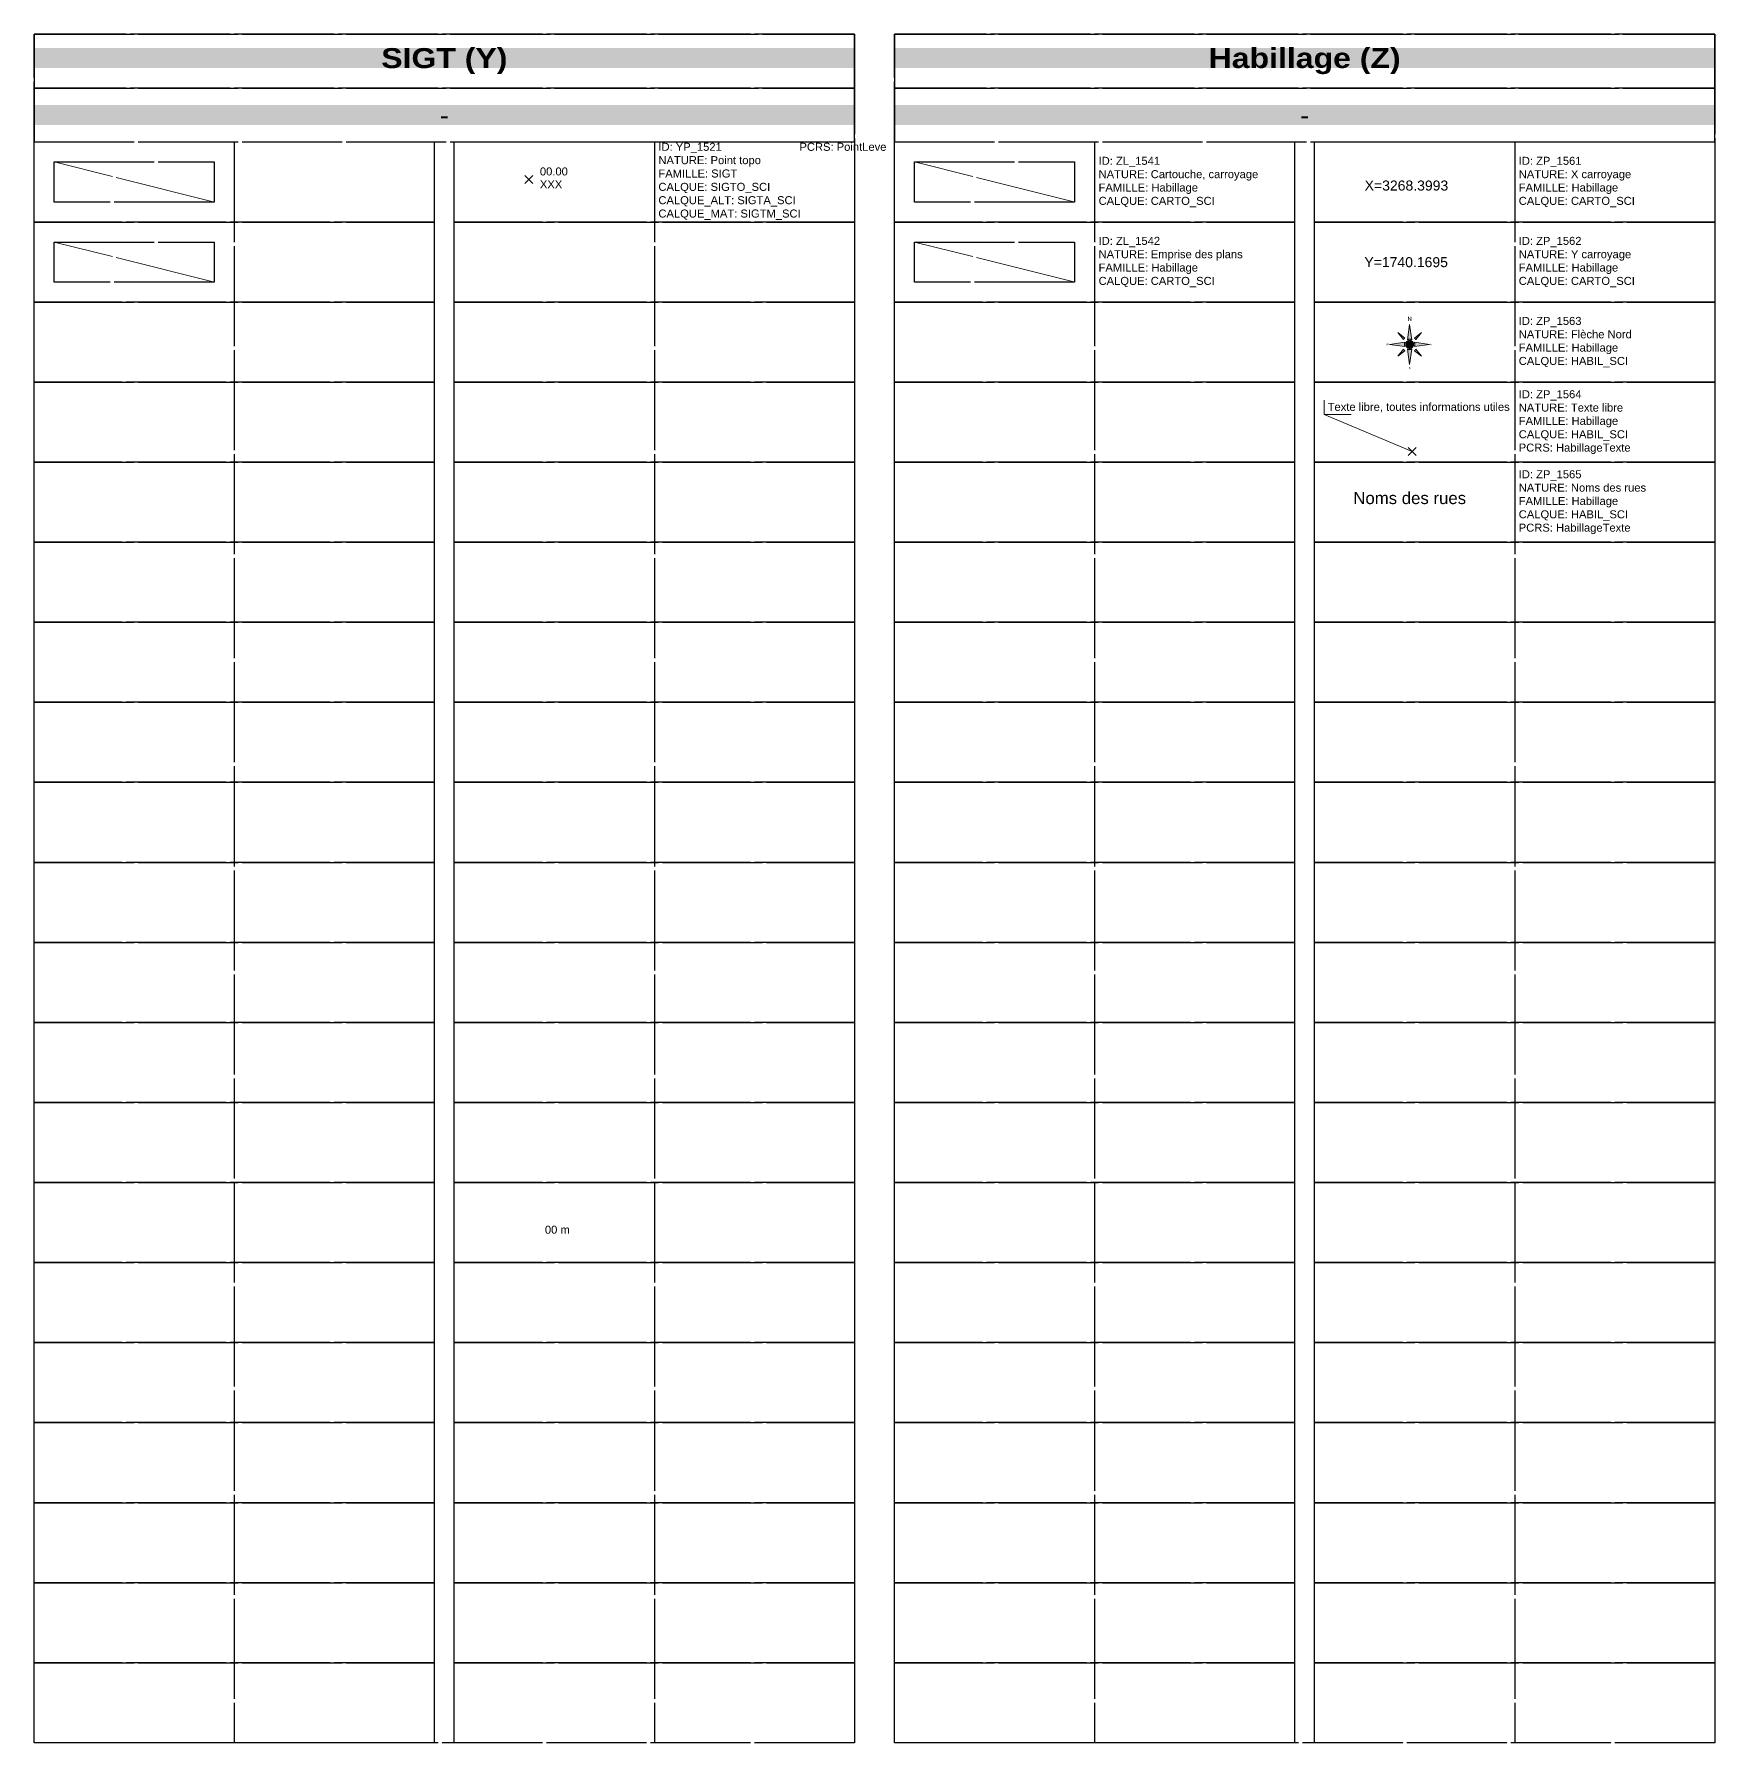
# Model space of a CAD drawing. Header units: metres. Extents: x 3067 to 3319, y 1703 to 1914.
# Drawn here: x 3235.55 to 3277.55, y 1703.17 to 1745.87 of the extents above; entities that cross this region are included whole.
import ezdxf
from ezdxf.enums import TextEntityAlignment as Align

# ---------------------------------------------------------------- set-up
doc = ezdxf.new("R2010")
doc.units = ezdxf.units.M
doc.header["$PDMODE"] = 3
doc.header["$PDSIZE"] = 0.1
for name, pattern in [('Socle_Continu', [2.5, 2.5, 0]), ('YL_2901', [2.5, 2.5, 0]), ('YL_2902', [2.5, 2.5, 0]), ('ZL_1541', [2.5, 2.5, 0]), ('ZL_1542', [2.5, 2.5, 0])]:
    doc.linetypes.add(name, pattern=pattern)
doc.layers.get('0').update_dxf_attribs({"lineweight": 30})
for name, color, linetype, lineweight in [('1', 7, 'Socle_Continu', 30), ('2', 7, 'Socle_Continu', 30), ('CARTO_SCI', 7, 'Socle_Continu', 13), ('HABIL_SCI', 7, 'Socle_Continu', 13), ('SIGTA_SCI', 7, 'Socle_Continu', 13), ('SIGTM_SCI', 1, 'Socle_Continu', 13), ('SIGTO_PSI', 255, 'Socle_Continu', 13), ('SIGTO_SCI', 255, 'Socle_Continu', 13)]:
    doc.layers.add(name, color=color, linetype=linetype, lineweight=lineweight)
doc.layers.add('SIGTS_PSS', color=7, linetype='Socle_Continu', lineweight=13, true_color=0x9966cc)
doc.styles.get("Standard").update_dxf_attribs({"font": 'arial.ttf'})

# ---------------------------------------------------------------- blocks, each defined once
blk = doc.blocks.new('ZP_1562')
at = {"layer": 'CARTO_SCI', "linetype": 'Socle_Continu'}
blk.add_attdef('Y=', text='', height=0.25, dxfattribs=at).set_placement((0.4, 0), align=Align.MIDDLE_LEFT)
at = {"layer": 'CARTO_SCI', "linetype": 'Socle_Continu', "flags": 9}
for tag, p in [('ID', (2.244, -0.074)), ('NATURE', (2.244, -0.395)), ('CALQUE', (2.244, -1.038)), ('FAMILLE', (2.244, -0.717))]:
    blk.add_attdef(tag, p, '', height=0.2, dxfattribs=at)
blk = doc.blocks.new('ZP_1563')
at = {"layer": 'HABIL_SCI', "linetype": 'Socle_Continu'}
h = blk.add_hatch(color=256, dxfattribs=at)
h.paths.add_polyline_path([(-0.054, 0.118, -0.216351), (0.054, 0.118), (0, 0.5)])
h.paths.add_polyline_path([(0.296, 0.296), (0.12, 0.157, -0.064898), (0.157, 0.12)])
h.paths.add_polyline_path([(0.118, -0.054), (0.5, 0), (0.118, 0.054, -0.216351)])
h.paths.add_polyline_path([(0.296, -0.296), (0.157, -0.12, -0.064898), (0.12, -0.157)])
h.paths.add_polyline_path([(0, -0.5), (0.054, -0.118, -0.216351), (-0.054, -0.118)])
h.paths.add_polyline_path([(-0.12, -0.157, -0.064898), (-0.157, -0.12), (-0.296, -0.296)])
h.paths.add_polyline_path([(-0.5, 0), (-0.118, -0.054, -0.216351), (-0.118, 0.054)])
h.paths.add_polyline_path([(-0.296, 0.296), (-0.157, 0.12, -0.064898), (-0.12, 0.157)])
blk.add_hatch(color=256, dxfattribs=at).paths.add_polyline_path([(0.099, 0, 1), (-0.099, 0, 1)])
for points in [[(-0.054, 0.118), (0, 0.5), (0.054, 0.118, 0.216351)], [(-0.118, -0.054), (-0.5, 0), (-0.118, 0.054, 0.216351)], [(-0.157, 0.12, -0.064898), (-0.12, 0.157), (-0.296, 0.296)], [(0.118, -0.054, 0.216351), (0.118, 0.054), (0.5, 0)], [(0.12, 0.157, -0.064898), (0.157, 0.12), (0.296, 0.296)], [(-0.12, -0.157, -0.064898), (-0.157, -0.12), (-0.296, -0.296)], [(-0.054, -0.118, 0.216351), (0.054, -0.118), (0, -0.5)], [(0.157, -0.12, -0.064898), (0.12, -0.157), (0.296, -0.296)]]:
    blk.add_lwpolyline(points, format="xyb", close=True, dxfattribs=at)
blk.add_circle((0, 0), 0.0987, dxfattribs=at)
for s, height, p in [('N', 0.101, (0.002, 0.559)), ('W', 0.0483, (-0.556, -0.039)), ('E', 0.0483, (0.542, -0.04)), ('S', 0.0483, (0.002, -0.628))]:
    blk.add_text(s, height=height, dxfattribs=at).set_placement(p, align=Align.BOTTOM_CENTER)
at = {"layer": 'HABIL_SCI', "linetype": 'Socle_Continu', "flags": 9}
for tag, p in [('ID', (0.976, -0.043)), ('NATURE', (0.976, -0.364)), ('CALQUE', (0.976, -1.007)), ('FAMILLE', (0.976, -0.685))]:
    blk.add_attdef(tag, p, '', height=0.2, dxfattribs=at)
blk = doc.blocks.new('YP_2914')
at = {"layer": 'SIGTO_PSI', "color": 41, "linetype": 'Socle_Continu'}
blk.add_attdef('TXT', text='', height=0.2, dxfattribs=at).set_placement((0, 0), align=Align.MIDDLE_CENTER)
at = {"layer": 'SIGTO_PSI', "color": 41, "linetype": 'Socle_Continu', "flags": 9}
for tag, p in [('NATURE', (1.185, -0.539)), ('ID', (1.185, -0.217)), ('FAMILLE', (1.185, -0.86)), ('CALQUE', (1.185, -1.181)), ('PCRS', (1.185, -1.502))]:
    blk.add_attdef(tag, p, '', height=0.2, dxfattribs=at)
blk = doc.blocks.new('ZP_1565')
at = {"layer": 'HABIL_SCI', "linetype": 'Socle_Continu'}
blk.add_attdef('TYPE', text='', height=0.3, dxfattribs=at).set_placement((0, 0), align=Align.MIDDLE_CENTER)
at = {"layer": 'HABIL_SCI', "linetype": 'Socle_Continu', "flags": 9}
for tag, p in [('ID', (0.547, -0.599)), ('NATURE', (0.547, -0.92)), ('FAMILLE', (0.547, -1.242)), ('PCRS', (0.533, -1.833)), ('CALQUE', (0.547, -1.563))]:
    blk.add_attdef(tag, p, '', height=0.2, dxfattribs=at)
blk = doc.blocks.new('*U388')
at = {"layer": 'HABIL_SCI', "linetype": 'Socle_Continu'}
blk.add_line((-2.199, 0.928), (0, 0), dxfattribs=at)
at = {"layer": 'HABIL_SCI', "linetype": 'Socle_Continu', "flags": 128}
blk.add_lwpolyline([(-1.526, 0.928), (-2.199, 0.928), (-2.199, 1.285)], dxfattribs=at)
at = {"layer": 'HABIL_SCI', "linetype": 'Socle_Continu'}
blk.add_point((0, 0), dxfattribs=at)
blk.add_attdef('TXT', (-2.11, 1.015), '', height=0.2, dxfattribs=at)
at = {"layer": 'HABIL_SCI', "linetype": 'Socle_Continu', "flags": 9}
for tag, p in [('NATURE', (1.967, -0.177)), ('ID', (1.967, 0.144)), ('FAMILLE', (1.967, -0.499)), ('CALQUE', (1.967, -0.82)), ('PCRS', (1.967, -1.141))]:
    blk.add_attdef(tag, p, '', height=0.2, dxfattribs=at)
blk = doc.blocks.new('ZP_1561')
at = {"layer": 'CARTO_SCI', "linetype": 'Socle_Continu'}
blk.add_attdef('X=', text='', height=0.25, dxfattribs=at).set_placement((0.4, 0), align=Align.MIDDLE_LEFT)
at = {"layer": 'CARTO_SCI', "linetype": 'Socle_Continu', "flags": 9}
for tag, p in [('ID', (2.244, -0.074)), ('NATURE', (2.244, -0.395)), ('CALQUE', (2.244, -1.038)), ('FAMILLE', (2.244, -0.717))]:
    blk.add_attdef(tag, p, '', height=0.2, dxfattribs=at)
blk = doc.blocks.new('YP_1521')
at = {"layer": 'SIGTO_SCI', "color": 7, "linetype": 'Socle_Continu'}
blk.add_point((0, 0), dxfattribs=at)
at = {"layer": 'SIGTA_SCI', "linetype": 'Socle_Continu'}
blk.add_attdef('ALT', (0.278, 0.099), '', height=0.2, dxfattribs=at)
at = {"layer": 'SIGTA_SCI', "linetype": 'Socle_Continu', "flags": 9}
blk.add_attdef('CALQUE_ALT', (1.69, -1.18), '', height=0.2, dxfattribs=at)
at = {"layer": 'SIGTM_SCI', "linetype": 'Socle_Continu'}
blk.add_attdef('MAT', (0.278, -0.223), '', height=0.2, dxfattribs=at)
at = {"layer": 'SIGTM_SCI', "linetype": 'Socle_Continu', "flags": 9}
blk.add_attdef('CALQUE_MAT', (1.69, -1.501), '', height=0.2, dxfattribs=at)
at = {"layer": 'SIGTO_SCI', "linetype": 'Socle_Continu', "flags": 9}
for tag, p in [('ID', (1.69, 0.105)), ('NATURE', (1.69, -0.216)), ('FAMILLE', (1.69, -0.538)), ('CALQUE', (1.69, -0.859)), ('PCRS', (1.69, -1.823))]:
    blk.add_attdef(tag, p, '', height=0.2, dxfattribs=at)

msp = doc.modelspace()

# ---------------------------------------------------------------- linework, layer by layer
at = {"linetype": 'Socle_Continu'}
for p, q in [((3240.549, 1743.172), (3240.549, 1703.172)), ((3251.049, 1743.172), (3251.049, 1703.172)), ((3262.049, 1743.172), (3262.049, 1703.172)), ((3272.549, 1743.172), (3272.549, 1703.172))]:
    msp.add_line(p, q, dxfattribs=at)
for points in [[(3235.549, 1744.519), (3256.049, 1744.519), (3256.049, 1745.866), (3235.549, 1745.866)], [(3257.049, 1744.519), (3277.549, 1744.519), (3277.549, 1745.866), (3257.049, 1745.866)], [(3235.549, 1743.172), (3256.049, 1743.172), (3256.049, 1744.519), (3235.549, 1744.519)], [(3257.049, 1743.172), (3277.549, 1743.172), (3277.549, 1744.519), (3257.049, 1744.519)], [(3235.549, 1743.172), (3245.549, 1743.172), (3245.549, 1741.172), (3235.549, 1741.172)], [(3246.049, 1743.172), (3256.049, 1743.172), (3256.049, 1741.172), (3246.049, 1741.172)], [(3257.049, 1743.172), (3267.049, 1743.172), (3267.049, 1741.172), (3257.049, 1741.172)], [(3267.549, 1743.172), (3277.549, 1743.172), (3277.549, 1741.172), (3267.549, 1741.172)], [(3235.549, 1741.172), (3245.549, 1741.172), (3245.549, 1739.172), (3235.549, 1739.172)], [(3246.049, 1741.172), (3256.049, 1741.172), (3256.049, 1739.172), (3246.049, 1739.172)], [(3257.049, 1741.172), (3267.049, 1741.172), (3267.049, 1739.172), (3257.049, 1739.172)], [(3267.549, 1741.172), (3277.549, 1741.172), (3277.549, 1739.172), (3267.549, 1739.172)], [(3235.549, 1739.172), (3245.549, 1739.172), (3245.549, 1737.172), (3235.549, 1737.172)], [(3246.049, 1739.172), (3256.049, 1739.172), (3256.049, 1737.172), (3246.049, 1737.172)], [(3257.049, 1739.172), (3267.049, 1739.172), (3267.049, 1737.172), (3257.049, 1737.172)], [(3267.549, 1739.172), (3277.549, 1739.172), (3277.549, 1737.172), (3267.549, 1737.172)], [(3235.549, 1737.172), (3245.549, 1737.172), (3245.549, 1735.172), (3235.549, 1735.172)], [(3246.049, 1737.172), (3256.049, 1737.172), (3256.049, 1735.172), (3246.049, 1735.172)], [(3257.049, 1737.172), (3267.049, 1737.172), (3267.049, 1735.172), (3257.049, 1735.172)], [(3267.549, 1737.172), (3277.549, 1737.172), (3277.549, 1735.172), (3267.549, 1735.172)], [(3235.549, 1735.172), (3245.549, 1735.172), (3245.549, 1733.172), (3235.549, 1733.172)], [(3246.049, 1735.172), (3256.049, 1735.172), (3256.049, 1733.172), (3246.049, 1733.172)], [(3257.049, 1735.172), (3267.049, 1735.172), (3267.049, 1733.172), (3257.049, 1733.172)], [(3267.549, 1735.172), (3277.549, 1735.172), (3277.549, 1733.172), (3267.549, 1733.172)], [(3235.549, 1733.172), (3245.549, 1733.172), (3245.549, 1731.172), (3235.549, 1731.172)], [(3246.049, 1733.172), (3256.049, 1733.172), (3256.049, 1731.172), (3246.049, 1731.172)], [(3257.049, 1733.172), (3267.049, 1733.172), (3267.049, 1731.172), (3257.049, 1731.172)], [(3267.549, 1733.172), (3277.549, 1733.172), (3277.549, 1731.172), (3267.549, 1731.172)], [(3235.549, 1731.172), (3245.549, 1731.172), (3245.549, 1729.172), (3235.549, 1729.172)], [(3246.049, 1731.172), (3256.049, 1731.172), (3256.049, 1729.172), (3246.049, 1729.172)], [(3257.049, 1731.172), (3267.049, 1731.172), (3267.049, 1729.172), (3257.049, 1729.172)], [(3267.549, 1731.172), (3277.549, 1731.172), (3277.549, 1729.172), (3267.549, 1729.172)], [(3235.549, 1729.172), (3245.549, 1729.172), (3245.549, 1727.172), (3235.549, 1727.172)], [(3246.049, 1729.172), (3256.049, 1729.172), (3256.049, 1727.172), (3246.049, 1727.172)], [(3257.049, 1729.172), (3267.049, 1729.172), (3267.049, 1727.172), (3257.049, 1727.172)], [(3267.549, 1729.172), (3277.549, 1729.172), (3277.549, 1727.172), (3267.549, 1727.172)], [(3235.549, 1727.172), (3245.549, 1727.172), (3245.549, 1725.172), (3235.549, 1725.172)], [(3246.049, 1727.172), (3256.049, 1727.172), (3256.049, 1725.172), (3246.049, 1725.172)], [(3257.049, 1727.172), (3267.049, 1727.172), (3267.049, 1725.172), (3257.049, 1725.172)], [(3267.549, 1727.172), (3277.549, 1727.172), (3277.549, 1725.172), (3267.549, 1725.172)], [(3235.549, 1725.172), (3245.549, 1725.172), (3245.549, 1723.172), (3235.549, 1723.172)], [(3246.049, 1725.172), (3256.049, 1725.172), (3256.049, 1723.172), (3246.049, 1723.172)], [(3257.049, 1725.172), (3267.049, 1725.172), (3267.049, 1723.172), (3257.049, 1723.172)], [(3267.549, 1725.172), (3277.549, 1725.172), (3277.549, 1723.172), (3267.549, 1723.172)], [(3235.549, 1723.172), (3245.549, 1723.172), (3245.549, 1721.172), (3235.549, 1721.172)], [(3246.049, 1723.172), (3256.049, 1723.172), (3256.049, 1721.172), (3246.049, 1721.172)], [(3257.049, 1723.172), (3267.049, 1723.172), (3267.049, 1721.172), (3257.049, 1721.172)], [(3267.549, 1723.172), (3277.549, 1723.172), (3277.549, 1721.172), (3267.549, 1721.172)], [(3235.549, 1721.172), (3245.549, 1721.172), (3245.549, 1719.172), (3235.549, 1719.172)], [(3246.049, 1721.172), (3256.049, 1721.172), (3256.049, 1719.172), (3246.049, 1719.172)], [(3257.049, 1721.172), (3267.049, 1721.172), (3267.049, 1719.172), (3257.049, 1719.172)], [(3267.549, 1721.172), (3277.549, 1721.172), (3277.549, 1719.172), (3267.549, 1719.172)], [(3235.549, 1719.172), (3245.549, 1719.172), (3245.549, 1717.172), (3235.549, 1717.172)], [(3246.049, 1719.172), (3256.049, 1719.172), (3256.049, 1717.172), (3246.049, 1717.172)], [(3257.049, 1719.172), (3267.049, 1719.172), (3267.049, 1717.172), (3257.049, 1717.172)], [(3267.549, 1719.172), (3277.549, 1719.172), (3277.549, 1717.172), (3267.549, 1717.172)], [(3235.549, 1717.172), (3245.549, 1717.172), (3245.549, 1715.172), (3235.549, 1715.172)], [(3246.049, 1717.172), (3256.049, 1717.172), (3256.049, 1715.172), (3246.049, 1715.172)], [(3257.049, 1717.172), (3267.049, 1717.172), (3267.049, 1715.172), (3257.049, 1715.172)], [(3267.549, 1717.172), (3277.549, 1717.172), (3277.549, 1715.172), (3267.549, 1715.172)], [(3235.549, 1715.172), (3245.549, 1715.172), (3245.549, 1713.172), (3235.549, 1713.172)], [(3246.049, 1715.172), (3256.049, 1715.172), (3256.049, 1713.172), (3246.049, 1713.172)], [(3257.049, 1715.172), (3267.049, 1715.172), (3267.049, 1713.172), (3257.049, 1713.172)], [(3267.549, 1715.172), (3277.549, 1715.172), (3277.549, 1713.172), (3267.549, 1713.172)], [(3235.549, 1713.172), (3245.549, 1713.172), (3245.549, 1711.172), (3235.549, 1711.172)], [(3246.049, 1713.172), (3256.049, 1713.172), (3256.049, 1711.172), (3246.049, 1711.172)], [(3257.049, 1713.172), (3267.049, 1713.172), (3267.049, 1711.172), (3257.049, 1711.172)], [(3267.549, 1713.172), (3277.549, 1713.172), (3277.549, 1711.172), (3267.549, 1711.172)], [(3235.549, 1711.172), (3245.549, 1711.172), (3245.549, 1709.172), (3235.549, 1709.172)], [(3246.049, 1711.172), (3256.049, 1711.172), (3256.049, 1709.172), (3246.049, 1709.172)], [(3257.049, 1711.172), (3267.049, 1711.172), (3267.049, 1709.172), (3257.049, 1709.172)], [(3267.549, 1711.172), (3277.549, 1711.172), (3277.549, 1709.172), (3267.549, 1709.172)], [(3235.549, 1709.172), (3245.549, 1709.172), (3245.549, 1707.172), (3235.549, 1707.172)], [(3246.049, 1709.172), (3256.049, 1709.172), (3256.049, 1707.172), (3246.049, 1707.172)], [(3257.049, 1709.172), (3267.049, 1709.172), (3267.049, 1707.172), (3257.049, 1707.172)], [(3267.549, 1709.172), (3277.549, 1709.172), (3277.549, 1707.172), (3267.549, 1707.172)], [(3235.549, 1707.172), (3245.549, 1707.172), (3245.549, 1705.172), (3235.549, 1705.172)], [(3246.049, 1707.172), (3256.049, 1707.172), (3256.049, 1705.172), (3246.049, 1705.172)], [(3257.049, 1707.172), (3267.049, 1707.172), (3267.049, 1705.172), (3257.049, 1705.172)], [(3267.549, 1707.172), (3277.549, 1707.172), (3277.549, 1705.172), (3267.549, 1705.172)], [(3235.549, 1705.172), (3245.549, 1705.172), (3245.549, 1703.172), (3235.549, 1703.172)], [(3246.049, 1705.172), (3256.049, 1705.172), (3256.049, 1703.172), (3246.049, 1703.172)], [(3257.049, 1705.172), (3267.049, 1705.172), (3267.049, 1703.172), (3257.049, 1703.172)], [(3267.549, 1705.172), (3277.549, 1705.172), (3277.549, 1703.172), (3267.549, 1703.172)]]:
    msp.add_lwpolyline(points, close=True, dxfattribs=at)
at = {"layer": '1', "color": 193, "linetype": 'Socle_Continu', "true_color": 0x9966cc}
msp.add_lwpolyline([(3235.549, 1745.866), (3256.049, 1745.866), (3256.049, 1703.172), (3235.549, 1703.172)], close=True, dxfattribs=at)
at = {"layer": '1', "color": 250, "linetype": 'Socle_Continu'}
msp.add_lwpolyline([(3257.049, 1745.866), (3277.549, 1745.866), (3277.549, 1703.172), (3257.049, 1703.172)], close=True, dxfattribs=at)
at = {"layer": '2', "linetype": 'Socle_Continu'}
for points in [[(3236.049, 1742.672), (3240.049, 1742.672), (3240.049, 1741.672), (3236.049, 1741.672)], [(3257.549, 1742.672), (3261.549, 1742.672), (3261.549, 1741.672), (3257.549, 1741.672)], [(3236.049, 1740.672), (3240.049, 1740.672), (3240.049, 1739.672), (3236.049, 1739.672)], [(3257.549, 1740.672), (3261.549, 1740.672), (3261.549, 1739.672), (3257.549, 1739.672)]]:
    msp.add_lwpolyline(points, close=True, dxfattribs=at)
at = {"layer": 'CARTO_SCI', "linetype": 'ZL_1541', "flags": 128}
msp.add_lwpolyline([(3257.549, 1741.672), (3257.549, 1742.672), (3261.549, 1741.672), (3261.549, 1742.672)], dxfattribs=at)
at = {"layer": 'CARTO_SCI', "linetype": 'ZL_1542', "flags": 128}
msp.add_lwpolyline([(3257.549, 1739.672), (3257.549, 1740.672), (3261.549, 1739.672), (3261.549, 1740.672)], dxfattribs=at)
at = {"layer": 'SIGTS_PSS', "linetype": 'YL_2901', "flags": 128}
msp.add_lwpolyline([(3236.049, 1741.672), (3236.049, 1742.672), (3240.049, 1741.672), (3240.049, 1742.672)], dxfattribs=at)
at = {"layer": 'SIGTS_PSS', "color": 41, "linetype": 'YL_2902', "true_color": 0xffdf7f, "flags": 128}
msp.add_lwpolyline([(3236.049, 1739.672), (3236.049, 1740.672), (3240.049, 1739.672), (3240.049, 1740.672)], dxfattribs=at)

# ---------------------------------------------------------------- block references
at = {"layer": 'CARTO_SCI', "linetype": 'Socle_Continu'}
for name, p, values in [('ZP_1561', (3268.399, 1742.084), {'X=': 'X=3268.3993'}), ('ZP_1562', (3268.392, 1740.169), {'Y=': 'Y=1740.1695'})]:
    msp.add_blockref(name, p, dxfattribs=at).add_auto_attribs(values)
at = {"layer": 'HABIL_SCI', "linetype": 'Socle_Continu'}
msp.add_blockref('ZP_1563', (3269.922, 1738.113), dxfattribs=at)
for name, p, values in [('*U388', (3269.984, 1735.438), {'TXT': 'Texte libre, toutes informations utiles'}), ('ZP_1565', (3269.924, 1734.274), {'TYPE': 'Noms des rues'})]:
    msp.add_blockref(name, p, dxfattribs=at).add_auto_attribs(values)
at = {"layer": 'SIGTO_PSI', "linetype": 'Socle_Continu'}
msp.add_blockref('YP_2914', (3248.623, 1715.993), dxfattribs=at).add_auto_attribs({'TXT': '00 m'})
at = {"layer": 'SIGTO_SCI', "linetype": 'Socle_Continu'}
msp.add_blockref('YP_1521', (3247.909, 1742.237), dxfattribs=at).add_auto_attribs({'ALT': '00.00', 'MAT': 'XXX'})

# ---------------------------------------------------------------- texts
at = {"linetype": 'Socle_Continu', "char_height": 0.5, "width": 20.5, "attachment_point": 5, "bg_fill": 1, "box_fill_scale": 1, "bg_fill_transparency": 0}
for s, insert, bg_fill_color in [('{\\fArial Black|b0|i0|c0|p34;\\C256;\\c16777215;SIGT (Y)}', (3245.799, 1745.192), 201), ('{\\fArial Black|b0|i0|c0|p34;\\C255;\\c16777215;Habillage (Z)}', (3267.299, 1745.192), 250), ('-', (3245.799, 1743.845), 254), ('-', (3267.299, 1743.845), 254)]:
    msp.add_mtext(s, dxfattribs=dict(at, insert=insert, bg_fill_color=bg_fill_color))
at = {"linetype": 'Socle_Continu'}
note = msp.add_mtext_static_columns([''] * 2, width=3.52446, gutter_width=0, height=2, dxfattribs=dict(at, insert=(3251.149, 1743.151), char_height=0.2, attachment_point=1))
for column, words in zip([note] + note.columns.linked_columns, ['ID: YP_1521\\PNATURE: Point topo\\PFAMILLE: SIGT\\PCALQUE: SIGTO_SCI \\PCALQUE_ALT: SIGTA_SCI\\PCALQUE_MAT: SIGTM_SCI\\P', 'PCRS: PointLeve']):
    column.text = words
at = {"linetype": 'Socle_Continu', "char_height": 0.2, "width": 4.9, "attachment_point": 4}
for s, insert in [('ID: ZL_1541\\PNATURE: Cartouche, carroyage\\PFAMILLE: Habillage\\PCALQUE: CARTO_SCI', (3262.149, 1742.172)), ('ID: ZP_1561\\PNATURE: X carroyage\\PFAMILLE: Habillage\\PCALQUE: CARTO_SCI', (3272.649, 1742.172)), ('ID: ZL_1542\\PNATURE: Emprise des plans\\PFAMILLE: Habillage\\PCALQUE: CARTO_SCI', (3262.149, 1740.172)), ('ID: ZP_1562\\PNATURE: Y carroyage\\PFAMILLE: Habillage\\PCALQUE: CARTO_SCI', (3272.649, 1740.172)), ('ID: ZP_1563\\PNATURE: Flèche Nord\\PFAMILLE: Habillage\\PCALQUE: HABIL_SCI', (3272.649, 1738.172)), ('ID: ZP_1564\\PNATURE: Texte libre\\PFAMILLE: Habillage\\PCALQUE: HABIL_SCI\\PPCRS: HabillageTexte', (3272.649, 1736.172)), ('ID: ZP_1565\\PNATURE: Noms des rues\\PFAMILLE: Habillage\\PCALQUE: HABIL_SCI\\PPCRS: HabillageTexte', (3272.649, 1734.172))]:
    msp.add_mtext(s, dxfattribs=dict(at, insert=insert))

doc.saveas('drawing.dxf')
